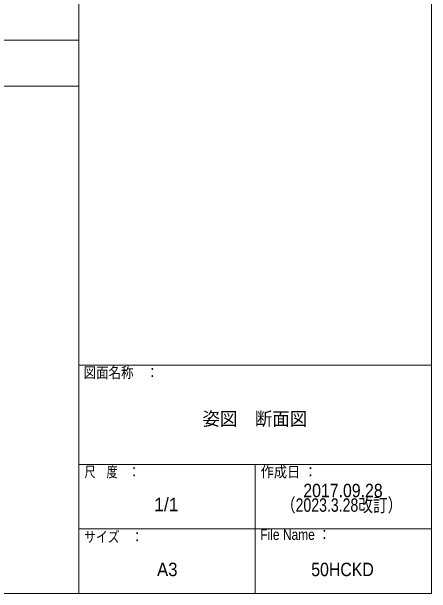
# Model space of a CAD drawing. Units: millimetres on the paper. Extents: x -200 to 200, y -138 to 139.
# Drawn here: x 115.5 to 200, y -138.5 to -21.2 of the extents above; entities that cross this region are included whole.
import ezdxf
from ezdxf.enums import TextEntityAlignment as Align

# ---------------------------------------------------------------- set-up
doc = ezdxf.new("R2010")
doc.units = ezdxf.units.MM
doc.layers.add('0-0_zumenwaku', color=6, linetype='Continuous', lineweight=9)
doc.layers.add('0-1_moji', color=2, linetype='Continuous')
doc.styles.add('ＭＳ Ｐゴシック', font='')
doc.styles.get('ＭＳ Ｐゴシック').set_extended_font_data('MS PGothic')

msp = doc.modelspace()

# ---------------------------------------------------------------- linework, layer by layer
at = {"layer": '0-0_zumenwaku'}
for p, q in [((128.99, 138.514), (128.99, -138.486)), ((128.99, -26.986), (-200.01, -26.986)), ((-200.01, -36.248), (128.99, -36.248)), ((128.99, -92.486), (199.99, -92.486)), ((128.99, -112.486), (199.99, -112.486)), ((164.49, -112.486), (164.49, -138.486)), ((128.99, -125.486), (199.99, -125.486))]:
    msp.add_line(p, q, dxfattribs=at)
msp.add_lwpolyline([(-200.01, -138.486), (199.99, -138.486), (199.99, 138.514), (-200.01, 138.514)], close=True, dxfattribs=at)

# ---------------------------------------------------------------- texts
at = {"layer": '0-0_zumenwaku', "style": 'ＭＳ Ｐゴシック'}
for s, height, width, p in [('図面名称\u3000：', 2.169, 0.85, (129.97, -95.72)), ('尺\u3000度\u3000：', 2.17, 0.75, (130.142, -115.72)), ('作成日 ：', 2.169, 0.9, (165.618, -115.73)), ('File Name ：', 2.169, 0.85, (165.538, -128.368)), ('サイズ\u3000：', 2.169, 0.8, (130.096, -128.834))]:
    msp.add_text(s, height=height, dxfattribs=dict(at, width=width)).set_placement(p, align=Align.BOTTOM_LEFT)
at = {"layer": '0-1_moji', "style": 'ＭＳ Ｐゴシック'}
for s, height, width, p in [('姿図\u3000断面図', 2.711, 0.95, (153.903, -105.449)), ('2017.09.28', 2.711, 0.9, (174.209, -119.922)), ('（2023.3.28改訂）', 2.711, 0.8, (169.696, -122.851)), ('A3', 2.713, 0.95, (144.752, -135.824)), ('50HCKD', 2.711, 0.9, (175.807, -135.83))]:
    msp.add_text(s, height=height, dxfattribs=dict(at, width=width)).set_placement(p, align=Align.BOTTOM_LEFT)
msp.add_text('1/1', height=2.711, dxfattribs=at).set_placement((144.163, -122.741), align=Align.BOTTOM_LEFT)

doc.saveas('drawing.dxf')
